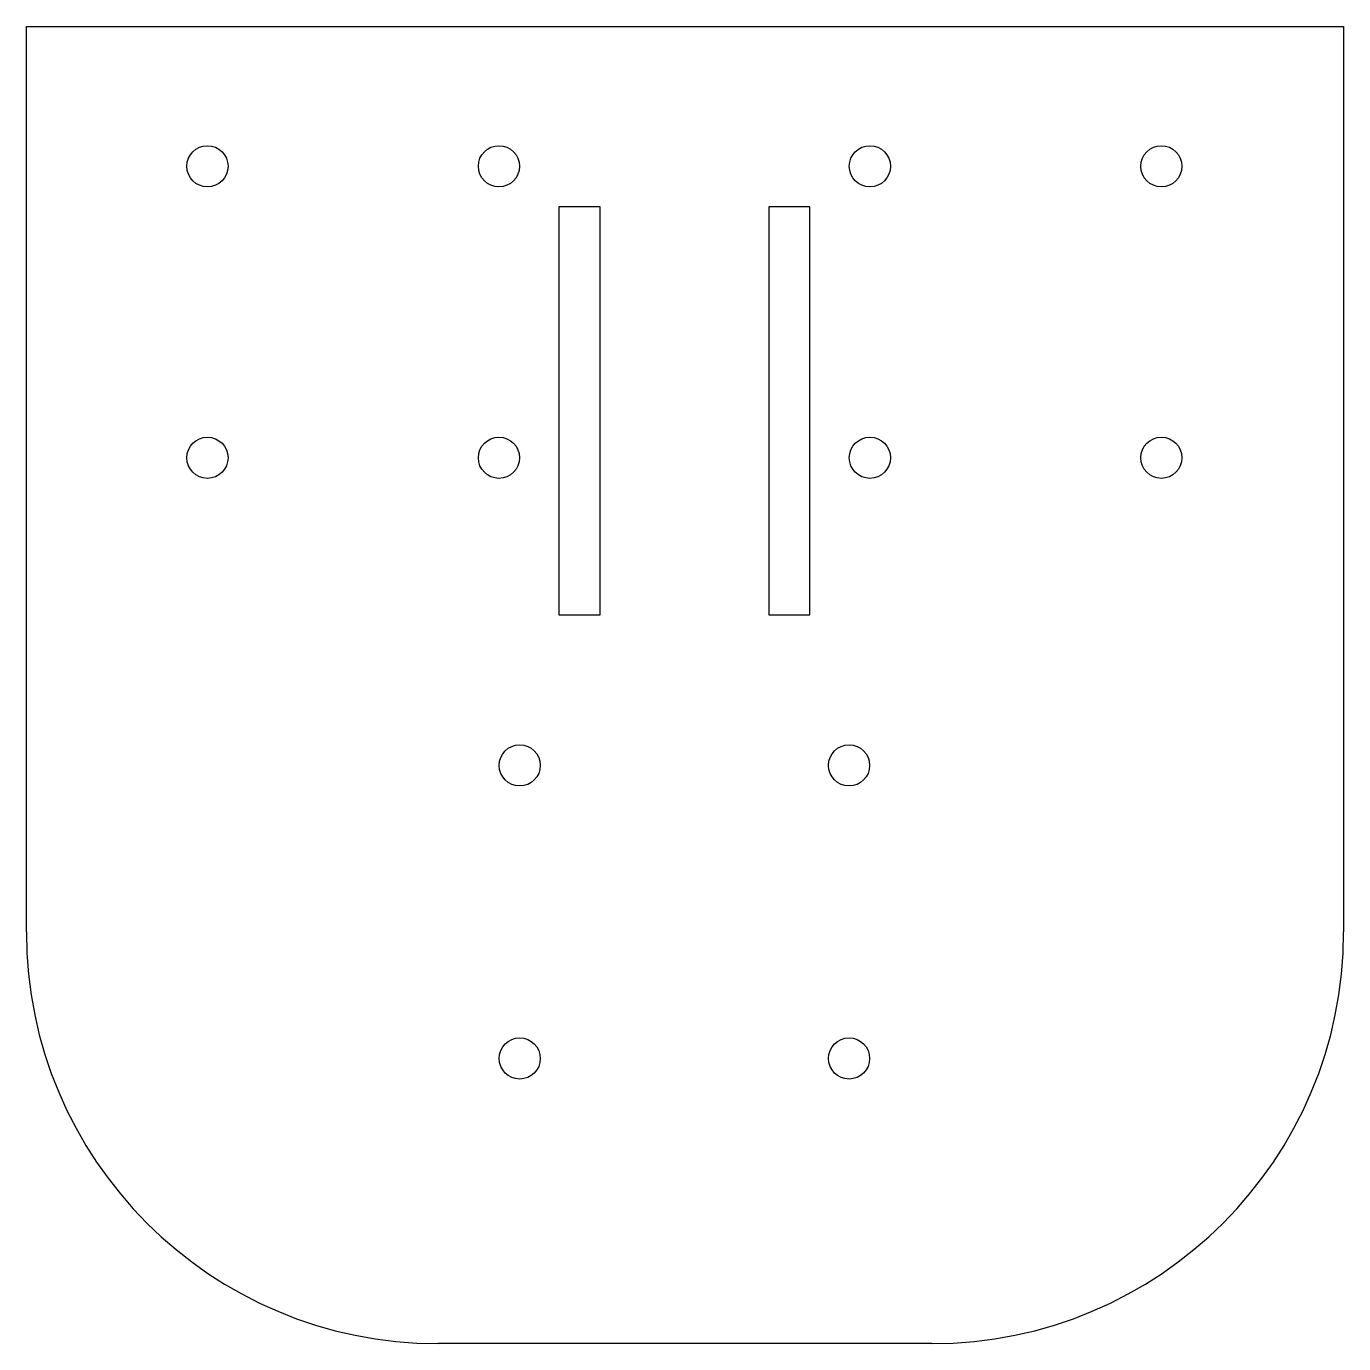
# Model space of a CAD drawing. Header units: inches. Extents: x -4 to 4, y -4 to 4.
import ezdxf

# ---------------------------------------------------------------- set-up
doc = ezdxf.new("R2010")
doc.units = ezdxf.units.IN
doc.header["$MEASUREMENT"] = 0

msp = doc.modelspace()

# ---------------------------------------------------------------- linework, layer by layer
at = {"color": 7, "linetype": 'Continuous', "lineweight": 25}
for p, q in [((-4, 4), (4, 4)), ((-4, -1.5), (-4, 4)), ((4, 4), (4, -1.5)), ((-0.7662, 2.9038), (-0.7662, 0.4264)), ((-0.5162, 2.9038), (-0.7662, 2.9038)), ((-0.5162, 0.4264), (-0.5162, 2.9038)), ((0.5091, 2.9038), (0.5091, 0.4264)), ((0.7591, 2.9038), (0.5091, 2.9038)), ((0.7591, 0.4264), (0.7591, 2.9038)), ((-0.7662, 0.4264), (-0.5162, 0.4264)), ((0.5091, 0.4264), (0.7591, 0.4264)), ((1.5, -4), (-1.5, -4))]:
    msp.add_line(p, q, dxfattribs=at)
for centre in [(-2.9, 3.1502), (-1.1298, 3.1502), (1.1227, 3.1502), (2.8929, 3.1502), (-2.9, 1.38), (-1.1298, 1.38), (1.1227, 1.38), (2.8929, 1.38), (-1.0036, -0.4882), (0.9964, -0.4882), (-1.0036, -2.2682), (0.9964, -2.2682)]:
    msp.add_circle(centre, 0.125, dxfattribs=at)
for centre, start, end in [((-1.5, -1.5), 180, 270), ((1.5, -1.5), 270, 0)]:
    msp.add_arc(centre, 2.5, start, end, dxfattribs=at)

doc.saveas('drawing.dxf')
